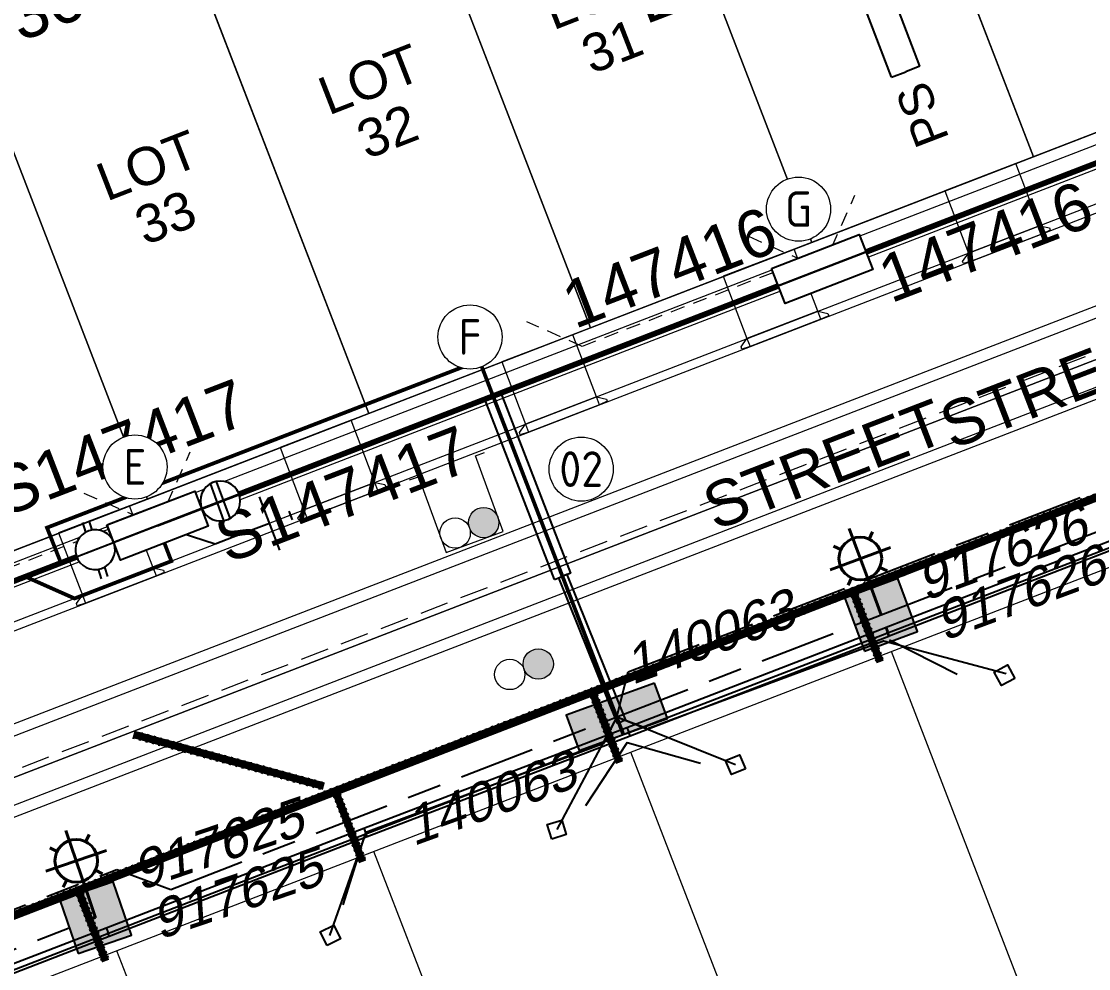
# Model space of a CAD drawing. Header units: metres. Extents: x 310412 to 311596, y 6269899 to 6270937.
# Drawn here: x 310861.9 to 310918.1, y 6270374.2 to 6270424.1 of the extents above; entities that cross this region are included whole.
import ezdxf
from ezdxf.enums import TextEntityAlignment as Align

# ---------------------------------------------------------------- set-up
doc = ezdxf.new("R2010")
doc.units = ezdxf.units.M
for name, pattern in [('A', [0]), ('Cable Exist UG', [8.2, 4, -1.2, 1.8, -1.2]), ('CENTERX2', [4, 2.5, -0.5, 0.5, -0.5]), ('Dash', [5, 3, -2]), ('DASHED', [0.75, 0.5, -0.25]), ('DOT', [0.25, 0, -0.25])]:
    doc.linetypes.add(name, pattern=pattern)
doc.layers.get('0').update_dxf_attribs({"color": 6})
for name, color, linetype, lineweight, true_color in [('_User D-FOOTPATH', 7, 'Continuous', 0, 0x969696), ('_User D-LIP', 7, 'Continuous', 0, 0x969696), ('_User D-NKL', 7, 'Continuous', 0, 0x969696), ('_User Driveway', 7, 'Dash', 0, 0x969696), ('_User E-KERB', 7, 'Continuous', 0, 0x969696), ('_User E-LIP', 7, 'Continuous', 0, 0x969696), ('_User E-LOT', 7, 'Continuous', 0, 0x969696), ('_User E-PIPE', 7, 'DOT', 0, 0x969696), ('_User E-PIPE-EDGE', 7, 'DOT', 0, 0x969696), ('_User Proposed Development Boundary', 7, 'DASHED', 0, 0x969696), ('_User Stormwater', 7, 'Continuous', 0, 0x969696)]:
    doc.layers.add(name, color=color, linetype=linetype, lineweight=lineweight, true_color=true_color)
for name, color, linetype in [('_User D-LOT-INT', 2, 'Continuous'), ('_User D-LOTNO', 2, 'Continuous'), ('_User Draft', 6, 'Continuous'), ('Duct_SP_EXT', 7, 'Continuous'), ('Duct_SP_NEW', 2, 'Continuous'), ('Equip_HV_NEW', 2, 'Continuous'), ('Equip_LV_NEW', 2, 'Continuous'), ('Equip_SP_SL_EXT', 7, 'Continuous'), ('Mains_LV_EXT', 7, 'Continuous'), ('Mains_LV_NEW_T84', 2, 'Continuous'), ('Notes', 7, 'Continuous'), ('Notes_LV_MISC', 7, 'Continuous'), ('Notes_SP_MISC', 7, 'Continuous'), ('Notes_SP_NEW', 2, 'Continuous'), ('Services_SP_EXT', 7, 'Continuous'), ('Services_SP_NEW_UG', 2, 'Continuous'), ('Span_SP_MISC', 7, 'Continuous'), ('SupportsUG_SP_LV_EXT', 7, 'Continuous'), ('SupportsUG_SP_LV_NEW', 2, 'Continuous'), ('SupportsUG_SP_LV_SL_EXT', 7, 'Continuous'), ('Trench_SP_EXT', 7, 'Continuous')]:
    doc.layers.add(name, color=color, linetype=linetype)
for name, color, linetype, plot in [('_User Measure 240 CL', 170, 'Continuous', False), ('_User Measure 240 RL', 174, 'Continuous', False), ('_User Measure LV VDs', 180, 'Continuous', False)]:
    doc.layers.add(name, color=color, linetype=linetype, plot=plot)
for name, color, linetype, lineweight in [('Cadastre Developer_SP_NEW', 2, 'Continuous', 5), ('Cadastre Land Parcels_SP_EXT', 9, 'Continuous', 5), ('Trench_SP_NEW', 7, 'Continuous', 70)]:
    doc.layers.add(name, color=color, linetype=linetype, lineweight=lineweight)
doc.styles.add('ARIAL', font='arial.ttf', dxfattribs={"height": 2})
doc.styles.add('COLUMN_LABEL', font='arial.ttf')
doc.styles.add('iecARIAL', font='arial.ttf', dxfattribs={"height": 2})
doc.styles.add('ieISOCP', font='isocp.shx')
doc.styles.add('POLE_LABEL', font='arial.ttf')
doc.styles.get("Standard").update_dxf_attribs({"font": 'arial.ttf'})
doc.styles.add('SWG_LABEL', font='arial.ttf')
doc.styles.add('SWITCH_LABEL', font='arial.ttf', dxfattribs={"height": 2.5})
doc.linetypes.add('Cable New UG', pattern='A,7,-0.25,["x",Standard,S=2,R=0,X=0.2,Y=-0.8],-2.1', length=9.35)
doc.linetypes.add('IE Trench HV', pattern='A,7,-0.2,["/",Standard,S=3,R=0,X=0,Y=-1.4],-2.5', length=9.7)

# ---------------------------------------------------------------- blocks, each defined once
blk = doc.blocks.new('COLUMN_EXT')
blk.add_hatch(color=256).paths.add_polyline_path([(-1.485, 1.485), (-1.485, -1.485), (1.485, -1.485), (1.485, 1.485)])
blk.add_lwpolyline([(-1.485, -1.485), (1.485, -1.485), (1.485, 1.485), (-1.485, 1.485)], close=True)
at = {"style": 'COLUMN_LABEL', "oblique": 15, "flags": 8}
blk.add_attdef('ASSET_NUM', text='', height=2, rotation=180, dxfattribs=at).set_placement((2, 2), align=Align.MIDDLE_LEFT)
at = {"flags": 9}
for tag, style, p in [('STRUCTURE_PLANT_NUMBER', 'POLE_LABEL', (1.813, 0.031)), ('STREET_CODE', 'COLUMN_LABEL', (1.813, -0.2))]:
    blk.add_attdef(tag, text='', height=0.2, dxfattribs=dict(at, style=style)).set_placement(p, align=Align.MIDDLE_LEFT)
for tag, p in [('OWNED_BY', (1.813, -0.6)), ('COLUMN_TYPE', (1.813, -0.4)), ('STATE', (1.813, -0.8)), ('USAGE', (1.813, -1)), ('LEGEND', (1.813, -1.2)), ('STREETNAME', (1.813, -1.6)), ('LOCATION', (1.813, -1.4)), ('SUBURB', (1.813, -1.8)), ('NOTES', (1.813, -2))]:
    blk.add_attdef(tag, text='', height=0.2, dxfattribs=at).set_placement(p, align=Align.MIDDLE_LEFT)
at = {"flags": 1}
blk.add_attdef('Z', (1.813, -2.351), '', height=0.2, dxfattribs=at)
blk = doc.blocks.new('PILLAR_EXT')
blk.add_hatch(color=256).paths.add_polyline_path([(-2.475, 0.99), (-2.475, -0.99), (2.475, -0.99), (2.475, 0.99)])
blk.add_lwpolyline([(-2.475, -0.99), (2.475, -0.99), (2.475, 0.99), (-2.475, 0.99)], close=True)
at = {"style": 'ARIAL', "oblique": 15, "flags": 8}
blk.add_attdef('ASSET_NUM', (1.5, 3.5), '', height=2, dxfattribs=at)
for tag, p, flags in [('OWNED_BY', (0, -0.2), 9), ('STATE', (0, -0.4), 9), ('SUPPORT_TYPE', (0, -0.6), 9), ('USAGE', (0, -0.8), 9), ('LEGEND', (0, -1), 9), ('LOCATION', (0, -1.2), 9), ('STREETNAME', (0, -1.8), 9), ('NOTES', (0, -1.4), 9), ('PARENT', (0, -1.6), 9), ('SUBURB', (0, -2), 1)]:
    blk.add_attdef(tag, p, '', height=0.2, dxfattribs=dict(flags=flags))
blk = doc.blocks.new('SL_LANTERN_EXT')
at = {"lineweight": 40}
for p, q in [((0, 1.968), (0, 6.468)), ((-1.459, 5.676), (-1.061, 5.278)), ((1.458, 5.676), (1.06, 5.278)), ((-2.25, 4.218), (2.25, 4.218)), ((-1.459, 2.759), (-1.061, 3.157)), ((1.458, 2.759), (1.06, 3.157)), ((0, 0), (0, 2.721))]:
    blk.add_line(p, q, dxfattribs=at)
blk.add_circle((0, 4.218), 1.5, dxfattribs=at)
at = {"style": 'iecARIAL', "flags": 9}
blk.add_attdef('ASSET_NUM', (1.5, 1.5), '', height=2.5, dxfattribs=at)
for tag, p, height, flags in [('CONSTRUCTED_VOLTAGE', (0.981, -0.653), 0.2, 9), ('CONTROL_TYPE', (0.981, -0.853), 0.2, 9), ('OPERATING_VOLTAGE', (0.981, -1.653), 0.2, 9), ('LANTERN_PURPOSE', (0.981, -1.053), 0.2, 9), ('LANTERN_TYPE', (0.981, -1.253), 0.2, 9), ('NO_PHASES', (0.981, -1.453), 0.2, 9), ('LNUMBER', (2.181, -3.253), 2.5, 8), ('ORIENTATION', (0.981, -1.853), 0.2, 9), ('OWNED_BY', (0.981, -2.053), 0.2, 9), ('STATE', (0.981, -2.253), 0.2, 9), ('CEXIST', (0.981, -2.653), 0.2, 9), ('CNEW', (0.981, -2.853), 0.2, 9), ('CNUMBER', (0.981, -3.053), 0.2, 9), ('USAGE', (0.981, -2.453), 0.2, 9), ('CREMOVE', (0.981, -3.253), 0.2, 9), ('CREPLACE', (0.981, -3.453), 0.2, 9), ('LKINGHEIGHT', (0.981, -3.653), 0.2, 9), ('LBRACKET', (0.981, -3.853), 0.2, 9), ('LBRACKETVOCAB', (0.981, -4.053), 0.2, 9), ('LCATEGORY', (0.981, -4.253), 0.2, 9), ('LCHARGE1', (0.981, -4.453), 0.2, 9), ('LCHARGE1PERCENT', (0.981, -4.653), 0.2, 9), ('LCHARGE2', (0.981, -4.853), 0.2, 9), ('LCHARGE2PERCENT', (0.981, -5.053), 0.2, 9), ('LCHARGE3', (0.981, -5.253), 0.2, 9), ('LCHARGE3PERCENT', (0.981, -5.453), 0.2, 9), ('LEXIST', (0.981, -5.653), 0.2, 9), ('LLAMP', (0.981, -5.853), 0.2, 9), ('LLAMPVOCAB', (0.981, -6.053), 0.2, 9), ('LMAST', (0.981, -6.253), 0.2, 9), ('LMASTVOCAB', (0.981, -6.453), 0.2, 9), ('LNEW', (0.981, -6.653), 0.2, 9), ('LANTNUMBER', (0.981, -6.853), 0.2, 9), ('LOUTREACH', (0.981, -7.253), 0.2, 9), ('LOUTREACHVOCAB', (0.981, -7.453), 0.2, 9), ('LRATECODE', (0.981, -7.653), 0.2, 9), ('LREMOVE', (0.981, -7.853), 0.2, 9), ('LREPLACE', (0.981, -8.053), 0.2, 9), ('LTYPE', (0.981, -8.253), 0.2, 9), ('LTYPEVOCAB', (0.981, -8.453), 0.2, 9), ('LEGEND', (0.981, -8.653), 0.2, 9), ('LOCATION', (0.981, -8.853), 0.2, 9), ('NOTES', (0.981, -9.053), 0.2, 9), ('STREETNAME', (0.981, -9.253), 0.2, 9), ('SUBURB', (0.981, -9.453), 0.2, 1)]:
    blk.add_attdef(tag, p, '', height=height, dxfattribs=dict(flags=flags))
blk = doc.blocks.new('CCP_EXT')
at = {"flags": 9}
for tag, p in [('OWNED_BY', (0, -1)), ('USAGE', (0, -1.2)), ('LEGEND', (0, -1.4)), ('LIFE_SUPPORT', (0, -1.6)), ('STATE', (0, -1.8)), ('NOTES', (0, -2))]:
    blk.add_attdef(tag, text='', height=0.2, dxfattribs=at).set_placement(p, align=Align.MIDDLE_LEFT)
blk.add_wipeout([(0, 0.566), (0.566, 0), (0, -0.566), (-0.566, 0)])
blk.add_lwpolyline([(-0.566, 0), (0, 0.566), (0.566, 0), (0, -0.566), (-0.566, 0)])
at = {"flags": 1}
blk.add_attdef('Z', (0, 0), '', height=0.2, dxfattribs=at)
at = {"flags": 9}
for tag, p in [('CCP_TYPE', (0, 0)), ('OPERATING_VOLTAGE', (0, -0.6)), ('CONSTRUCTED_VOLTAGE', (0, -0.2)), ('NO_PHASES', (0, -0.4)), ('ORIENTATION', (0, -0.8))]:
    blk.add_attdef(tag, text='', height=0.2, dxfattribs=at).set_placement(p, align=Align.MIDDLE_LEFT)
blk = doc.blocks.new('A$C7FC2678C')
at = {"layer": '_User Driveway', "linetype": 'Continuous'}
for p, q in [((310914.215, 6270416.578), (310910.479, 6270415.148)), ((310915.462, 6270413.306), (310914.215, 6270416.578)), ((310910.479, 6270415.148), (310911.729, 6270411.87)), ((310915.462, 6270413.306), (310911.729, 6270411.87)), ((310911.729, 6270411.87), (310915.462, 6270413.306)), ((310902.554, 6270412.074), (310898.818, 6270410.644)), ((310903.802, 6270408.802), (310902.554, 6270412.074)), ((310898.818, 6270410.644), (310900.068, 6270407.366)), ((310903.802, 6270408.802), (310900.068, 6270407.366)), ((310900.068, 6270407.366), (310903.802, 6270408.802)), ((310890.894, 6270407.57), (310887.158, 6270406.141)), ((310892.141, 6270404.298), (310890.894, 6270407.57)), ((310887.158, 6270406.141), (310888.408, 6270402.862)), ((310892.141, 6270404.298), (310888.408, 6270402.862)), ((310888.408, 6270402.862), (310892.141, 6270404.298)), ((310879.233, 6270403.066), (310875.498, 6270401.637)), ((310880.481, 6270399.794), (310879.233, 6270403.066)), ((310875.498, 6270401.637), (310876.748, 6270398.358)), ((310880.481, 6270399.794), (310876.747, 6270398.358)), ((310876.748, 6270398.358), (310880.481, 6270399.794)), ((310867.573, 6270398.562), (310863.837, 6270397.133)), ((310868.821, 6270395.29), (310867.573, 6270398.562)), ((310863.837, 6270397.133), (310865.087, 6270393.854)), ((310868.82, 6270395.29), (310865.087, 6270393.854)), ((310865.087, 6270393.854), (310868.821, 6270395.29))]:
    blk.add_line(p, q, dxfattribs=at)
for points in [[(310915.624, 6270412.886), (310915.462, 6270413.306), (310915.99, 6270413.188), (310916.033, 6270413.076), (310915.624, 6270412.886), (310911.89, 6270411.45), (310911.46, 6270411.316), (310911.416, 6270411.428), (310911.729, 6270411.87), (310911.89, 6270411.45)], [(310903.963, 6270408.382), (310903.802, 6270408.802), (310904.329, 6270408.684), (310904.372, 6270408.572), (310903.963, 6270408.382), (310900.23, 6270406.946), (310899.799, 6270406.812), (310899.756, 6270406.924), (310900.068, 6270407.366), (310900.23, 6270406.946)], [(310892.303, 6270403.878), (310892.141, 6270404.298), (310892.669, 6270404.18), (310892.712, 6270404.068), (310892.303, 6270403.878), (310888.57, 6270402.442), (310888.139, 6270402.308), (310888.096, 6270402.42), (310888.408, 6270402.862), (310888.57, 6270402.442)], [(310880.642, 6270399.374), (310880.481, 6270399.794), (310881.008, 6270399.676), (310881.052, 6270399.564), (310880.642, 6270399.374), (310876.909, 6270397.938), (310876.478, 6270397.804), (310876.435, 6270397.916), (310876.747, 6270398.358), (310876.909, 6270397.938)], [(310868.982, 6270394.87), (310868.82, 6270395.29), (310869.348, 6270395.172), (310869.391, 6270395.06), (310868.982, 6270394.87), (310865.249, 6270393.434), (310864.818, 6270393.3), (310864.775, 6270393.412), (310865.087, 6270393.854), (310865.249, 6270393.434)]]:
    blk.add_lwpolyline(points, dxfattribs=at)
blk = doc.blocks.new('A$C64462609')
at = {"layer": '_User D-FOOTPATH'}
blk.add_lwpolyline([(310935.708, 6270424.234), (310790.227, 6270368.04), (310784.6, 6270370.532), (310765.793, 6270419.222), (310768.286, 6270424.844), (310913.841, 6270480.847), (310919.47, 6270478.351), (310938.2, 6270429.861)], close=True, dxfattribs=at)
blk.add_lwpolyline([(310938.039, 6270425.792), (310937, 6270423.446), (310790.195, 6270366.742), (310783.659, 6270369.636), (310764.494, 6270419.253), (310766.362, 6270423.465)], dxfattribs=at)
at = {"layer": '_User D-LIP'}
blk.add_lwpolyline([(310791.666, 6270365.005), (310936.738, 6270421.04, 0.414214), (310941.289, 6270431.321), (310921.91, 6270481.498, 0.413842), (310911.639, 6270486.054), (310908.419, 6270484.815), (310909.245, 6270482.668), (310770.538, 6270429.3), (310769.712, 6270431.446), (310766.492, 6270430.207, 0.414597), (310761.931, 6270419.923), (310781.385, 6270369.556, 0.414213)], format="xyb", close=True, dxfattribs=at)
blk.add_lwpolyline([(310794.134, 6270358.615, -0.414214), (310795.451, 6270361.589), (310936.791, 6270416.183, -0.414214), (310939.766, 6270414.866, -0.414214)], format="xyb", dxfattribs=at)
at = {"layer": '_User D-LOT-INT', "color": 6, "lineweight": 0}
blk.add_lwpolyline([(310935.26, 6270424.704), (310790.242, 6270368.69), (310785.07, 6270370.98), (310766.442, 6270419.206), (310768.734, 6270424.373), (310913.825, 6270480.198), (310919, 6270477.903), (310937.55, 6270429.876)], close=True, dxfattribs=at)
at = {"layer": '_User D-LOT-INT', "color": 6, "lineweight": 0, "flags": 128}
for points in [[(310893.703, 6270472.456), (310915.148, 6270416.936)], [(310882.037, 6270467.967), (310903.488, 6270412.432)], [(310870.371, 6270463.479), (310891.828, 6270407.928)], [(310858.704, 6270458.99), (310880.167, 6270403.424)], [(310847.038, 6270454.501), (310868.507, 6270398.92)]]:
    blk.add_lwpolyline(points, dxfattribs=at)
at = {"layer": '_User D-NKL'}
blk.add_lwpolyline([(310791.503, 6270365.425), (310936.576, 6270421.46, 0.414214), (310940.869, 6270431.158), (310921.49, 6270481.336, 0.413842), (310911.801, 6270485.634), (310909.001, 6270484.556), (310909.827, 6270482.41), (310770.279, 6270428.718), (310769.453, 6270430.865), (310766.653, 6270429.787, 0.414597), (310762.35, 6270420.085), (310781.805, 6270369.718, 0.414213)], format="xyb", close=True, dxfattribs=at)
blk.add_lwpolyline([(310794.693, 6270358.831, -0.414214), (310795.667, 6270361.029), (310937.007, 6270415.623, -0.414214), (310939.206, 6270414.65, -0.414214)], format="xyb", dxfattribs=at)
at = {"layer": '_User E-KERB'}
for points in [[(310794.693, 6270358.831, 0.414214), (310796.892, 6270357.858), (310938.233, 6270412.452, 0.414214), (310939.206, 6270414.65)], [(310805.479, 6270308.427), (310792.47, 6270342.107, -0.414213), (310796.764, 6270351.805), (310941.836, 6270407.841, -0.414214), (310951.535, 6270403.547)]]:
    blk.add_lwpolyline(points, format="xyb", dxfattribs=at)
at = {"layer": '_User E-LIP'}
blk.add_lwpolyline([(310794.134, 6270358.615, 0.414214), (310797.108, 6270357.298), (310938.449, 6270411.892, 0.414214), (310939.766, 6270414.866)], format="xyb", dxfattribs=at)
at = {"layer": '_User E-LOT', "lineweight": 0}
for p, q in [((310943.043, 6270404.555), (310798.025, 6270348.54)), ((310922.125, 6270353.482), (310907.675, 6270390.893)), ((310908.403, 6270348.182), (310893.953, 6270385.593)), ((310894.877, 6270342.957), (310880.427, 6270380.369)), ((310881.351, 6270337.733), (310866.901, 6270375.144))]:
    blk.add_line(p, q, dxfattribs=at)
at = {"layer": '_User Proposed Development Boundary', "color": 11, "linetype": 'DASHED', "lineweight": 15, "ltscale": 3, "true_color": 0xf27172, "flags": 128}
blk.add_lwpolyline([(310671.883, 6270406.182), (310911.145, 6270498.239), (310942.883, 6270416.071), (310703.742, 6270323.701), (310671.883, 6270406.182)], dxfattribs=at)
at = {"layer": 'Cadastre Developer_SP_NEW', "color": 2, "flags": 128}
for points in [[(310903.488, 6270412.432), (310915.148, 6270416.935), (310904.455, 6270444.62), (310892.789, 6270440.132)], [(310935.26, 6270424.704), (310937.55, 6270429.876), (310933.369, 6270440.702), (310909.528, 6270431.488), (310915.148, 6270416.935)], [(310892.789, 6270440.132), (310881.122, 6270435.643), (310891.828, 6270407.928), (310903.488, 6270412.432)], [(310881.122, 6270435.643), (310869.456, 6270431.154), (310880.167, 6270403.424), (310891.828, 6270407.928)], [(310869.456, 6270431.154), (310857.79, 6270426.666), (310868.507, 6270398.92), (310880.167, 6270403.424)], [(310857.79, 6270426.666), (310846.124, 6270422.177), (310856.847, 6270394.416), (310868.507, 6270398.92)]]:
    blk.add_lwpolyline(points, close=True, dxfattribs=at)
at = {"color": 152, "true_color": 0x2776bb}
blk.add_blockref('A$C7FC2678C', (0, 0), dxfattribs=at)
at = {"layer": '_User D-LOTNO', "color": 0, "style": 'ARIAL'}
for s, p in [('LOT', (310889.864, 6270423.579)), ('31', (310891.879, 6270421.272)), ('LOT', (310878.038, 6270419.098)), ('32', (310880.053, 6270416.791)), ('LOT', (310866.357, 6270414.568)), ('33', (310868.372, 6270412.261))]:
    blk.add_text(s, height=2, rotation=21.2409, dxfattribs=at).set_placement(p)
blk = doc.blocks.new('PILLAR_NEW')
for tag, height, flags, p in [('ASSET_NUM', 2.5, 8, (2, 4)), ('STREET_CODE', 0.2, 9, (1.5, 2)), ('OWNED_BY', 0.2, 9, (1.5, 1.8)), ('OPERATED_BY', 0.2, 9, (1.5, 1.6))]:
    blk.add_attdef(tag, text='', height=height, dxfattribs=dict(flags=flags)).set_placement(p, align=Align.MIDDLE_LEFT)
blk.add_wipeout([(-2.475, 0.99), (2.475, 0.99), (2.475, -0.99), (-2.475, -0.99)])
at = {"lineweight": -3}
blk.add_lwpolyline([(-2.475, 0.99), (2.475, 0.99), (2.475, -0.99), (-2.475, -0.99)], close=True, dxfattribs=at)
for tag, flags, p in [('STATE', 9, (1.5, 1.2)), ('MAINTAINED_BY', 9, (1.5, 1.4)), ('SUPPORT_TYPE', 9, (1.5, 1)), ('USAGE', 9, (1.5, 0.8)), ('LEGEND', 9, (1.5, 0.6)), ('SUBURB', 9, (1.5, 0.2)), ('STREETNAME', 9, (1.5, 0)), ('PARENT', 9, (1.5, 0.4)), ('Z', 1, (1.5, -0.6)), ('LOCATION', 9, (1.5, -0.2)), ('NOTES', 9, (1.5, -0.4))]:
    blk.add_attdef(tag, text='', height=0.2, dxfattribs=dict(flags=flags)).set_placement(p, align=Align.MIDDLE_LEFT)
blk = doc.blocks.new('A$C76594AEE')
at = {"layer": '_User E-PIPE', "const_width": 0.4, "flags": 128}
for points in [[(310818.765, 6270360.53), (310939.035, 6270406.963)], [(310867.776, 6270386.531), (310877.799, 6270383.802)]]:
    blk.add_lwpolyline(points, dxfattribs=at)
at = {"layer": '_User E-PIPE', "ltscale": 0.7, "const_width": 0.4, "flags": 128}
for points in [[(310905.721, 6270393.885), (310907.083, 6270390.343)], [(310891.999, 6270388.585), (310893.361, 6270385.043)], [(310878.473, 6270383.361), (310879.835, 6270379.819)], [(310864.947, 6270378.136), (310866.309, 6270374.594)]]:
    blk.add_lwpolyline(points, dxfattribs=at)
at = {"layer": '_User E-PIPE-EDGE', "flags": 128}
for points in [[(310818.693, 6270360.717), (310938.963, 6270407.149)], [(310818.837, 6270360.344), (310939.107, 6270406.776)], [(310867.828, 6270386.724), (310877.852, 6270383.995)], [(310867.723, 6270386.338), (310877.747, 6270383.609)]]:
    blk.add_lwpolyline(points, dxfattribs=at)
at = {"layer": '_User E-PIPE-EDGE', "ltscale": 0.7, "flags": 128}
for points in [[(310905.534, 6270393.814), (310906.896, 6270390.271)], [(310905.908, 6270393.957), (310907.27, 6270390.415)], [(310891.812, 6270388.513), (310893.174, 6270384.971)], [(310892.186, 6270388.657), (310893.548, 6270385.115)], [(310878.286, 6270383.289), (310879.648, 6270379.747)], [(310878.66, 6270383.432), (310880.022, 6270379.89)], [(310864.76, 6270378.064), (310866.122, 6270374.522)], [(310865.134, 6270378.208), (310866.496, 6270374.666)]]:
    blk.add_lwpolyline(points, dxfattribs=at)
blk = doc.blocks.new('Earth')
for p, q in [((0, -1.022), (0, 0)), ((0, -3.066), (0, -1.022)), ((-1.5, -3.066), (1.5, -3.066)), ((-1, -3.666), (1, -3.666)), ((-0.25, -4.266), (0.25, -4.266))]:
    blk.add_line(p, q)
blk = doc.blocks.new('*U47')
for tag, flags, p in [('OPERATED_BY', 9, (1.5, -2)), ('MAINTAINED_BY', 9, (1.5, -2.2)), ('NUMBER_OF_PHASES', 9, (1.5, -2.4)), ('TYPE', 9, (1.5, -2.6)), ('Z', 1, (1.5, -2.8))]:
    blk.add_attdef(tag, text='', height=0.2, dxfattribs=dict(flags=flags)).set_placement(p, align=Align.MIDDLE_LEFT)
blk.add_wipeout([(-1.063, 1.05), (-1.186, 0.908), (-1.291, 0.752), (-1.375, 0.585), (-1.437, 0.408), (-1.477, 0.224), (-1.494, 0.037), (-1.486, -0.15), (-1.456, -0.335), (-1.402, -0.515), (-1.327, -0.687), (-1.23, -0.848), (-1.114, -0.995), (-0.981, -1.127), (-0.832, -1.241), (-0.67, -1.335), (-0.497, -1.409), (-0.317, -1.46), (-0.131, -1.488), (0.057, -1.493), (0.243, -1.474), (0.426, -1.432), (0.602, -1.367), (0.769, -1.281), (0.923, -1.175), (1.063, -1.05), (1.186, -0.908), (1.291, -0.752), (1.375, -0.585), (1.437, -0.408), (1.477, -0.224), (1.494, -0.037), (1.486, 0.15), (1.456, 0.335), (1.402, 0.515), (1.327, 0.687), (1.23, 0.848), (1.114, 0.995), (0.981, 1.127), (0.832, 1.241), (0.67, 1.335), (0.497, 1.409), (0.317, 1.46), (0.131, 1.488), (-0.057, 1.493), (-0.243, 1.474), (-0.426, 1.432), (-0.602, 1.367), (-0.769, 1.281), (-0.923, 1.175)])
for p, q in [((-0.24, -1.481), (-0.26, 1.477)), ((0.26, -1.477), (0.24, 1.481))]:
    blk.add_line(p, q)
blk.add_circle((0, 0), 1.5)
at = {"flags": 9}
for tag, p in [('ACTUAL_STATUS', (1.5, 0)), ('OPERATING_VOLTAGE', (1.5, -0.6)), ('ORIENTATION', (1.5, -0.8)), ('CONSTRUCTED_VOLTAGE', (1.5, -0.2)), ('NO_PHASES', (1.5, -0.4)), ('STATE', (1.5, -1)), ('SWITCH_TYPE', (1.5, -1.2)), ('USAGE', (1.5, -1.4)), ('NOTES', (1.5, -1.6)), ('OWNED_BY', (1.5, -1.8))]:
    blk.add_attdef(tag, text='', height=0.2, dxfattribs=at).set_placement(p, align=Align.MIDDLE_LEFT)
blk = doc.blocks.new('SWG_SIE_SU_NEW')
blk.add_line((5.808, 0.79), (1.594, 1.938))
at = {"linetype": 'A', "lineweight": 0}
for p, q in [((8.18, -0.584), (8.181, 0.562)), ((8.381, 0.659), (8.379, -0.682)), ((8.579, -0.712), (8.581, 0.688)), ((8.781, 0.659), (8.779, -0.683)), ((8.98, -0.588), (8.981, 0.564)), ((7.981, 0.347), (7.98, -0.368)), ((9.181, 0.351), (9.18, -0.376))]:
    blk.add_line(p, q, dxfattribs=at)
at = {"linetype": 'DASHED'}
blk.add_lwpolyline([(3.701, 1.364), (3.701, 4.733), (7.222, 4.733)], dxfattribs=at)
for points in [[(1.798, -0.802, 1), (1.802, 0.798, 1)], [(5.798, -0.81, 1), (5.802, 0.79, 1)]]:
    blk.add_lwpolyline(points, format="xyb", close=True)
for points in [[(1, 0), (0, 0)], [(6.6, -0.012), (10.1, -0.012)]]:
    blk.add_lwpolyline(points)
at = {"linetype": 'A', "lineweight": 0}
blk.add_circle((8.582, -0.012), 0.7, dxfattribs=at)
at = {"style": 'SWG_LABEL', "flags": 8}
blk.add_attdef('ASSET_NUM', text='', height=2.5, rotation=179.9544, dxfattribs=at).set_placement((-2.4, 0.012), align=Align.MIDDLE_LEFT)
at = {"flags": 1}
blk.add_attdef('Z', (0, 0), '', height=0.2, dxfattribs=at)
at = {"style": 'SWITCH_LABEL', "flags": 9}
blk.add_attdef('STREET_CODE', text='', height=0.2, dxfattribs=at).set_placement((0, 0), align=Align.MIDDLE_LEFT)
at = {"flags": 9}
for tag, p in [('ORIENTATION', (0, -0.2)), ('USAGE', (0, -0.6)), ('PARENT', (0, -0.4)), ('SUBURB', (0, -0.8)), ('STREETNAME', (0, -1)), ('LOCATION', (0, -1.2)), ('NOTES', (0, -1.4))]:
    blk.add_attdef(tag, text='', height=0.2, dxfattribs=at).set_placement(p, align=Align.MIDDLE_LEFT)
blk = doc.blocks.new('*U34')
for p, q in [((-1.6, 0), (-1.6, 54.053)), ((-1.6, 54.053), (-0.8, 54.053)), ((0, 54.053), (-0.8, 54.053)), ((0, 0), (0, 54.053)), ((-1.6, 0), (-0.8, 0)), ((0, 0), (-0.8, 0))]:
    blk.add_line(p, q)
at = {"style": 'ARIAL'}
blk.add_attdef('SWG_TYPE', text='', height=1.8, rotation=90, dxfattribs=at).set_placement((-0.8, 54.798), align=Align.MIDDLE_LEFT)
blk.add_attdef('SUB_TYPE', text='', height=1.8, rotation=90, dxfattribs=at).set_placement((-0.8, -0.757), align=Align.MIDDLE_RIGHT)
blk = doc.blocks.new('A$C3078687B')
at = {"layer": 'Equip_HV_NEW', "linetype": 'CENTERX2', "rotation": 201.119498645565}
blk.add_blockref('*U34', (-7.698, 26.572), dxfattribs=at).add_auto_attribs({'SUB_TYPE': 'PS', 'SWG_TYPE': '8DJH'})
at = {"layer": 'Equip_HV_NEW', "linetype": 'CENTERX2'}
ref = blk.add_blockref('SWG_SIE_SU_NEW', (-4.56, 18.449), dxfattribs=dict(at, rotation=201.119498645565))
ref.add_attrib('ASSET_NUM', 'E5471', dxfattribs={"layer": '0', "height": 2.5, "rotation": 201.1195, "style": 'SWG_LABEL'}).set_placement((7.202, 23.256), align=Align.MIDDLE_LEFT)
blk = doc.blocks.new('DUCT_INDICATOR')
at = {"color": 7, "lineweight": 9, "flags": 1}
blk.add_attdef('Z', (0, 0), '', height=0.2, dxfattribs=at)
at = {"color": 8, "linetype": 'Continuous', "lineweight": 15, "ltscale": 0.1}
blk.add_wipeout([(2.25, 0), (2.249, 0.05), (2.232, 0.285), (2.217, 0.386), (2.184, 0.54), (2.139, 0.698), (2.097, 0.815), (2.039, 0.952), (1.942, 1.137), (1.859, 1.268), (1.755, 1.408), (1.605, 1.577), (1.561, 1.62), (1.501, 1.676), (1.425, 1.742), (1.336, 1.81), (1.264, 1.862), (1.173, 1.92), (1.096, 1.965), (1.032, 2), (1, 2.015), (0.975, 2.028), (0.946, 2.041), (0.91, 2.058), (0.883, 2.07), (0.857, 2.08), (0.833, 2.09), (0.787, 2.108), (0.756, 2.119), (0.719, 2.132), (0.671, 2.148), (0.618, 2.163), (0.606, 2.167), (0.554, 2.181), (0.524, 2.188), (0.502, 2.193), (0.477, 2.199), (0.425, 2.209), (0.381, 2.218), (0.331, 2.225), (0.273, 2.233), (0.227, 2.239), (0.18, 2.243), (0.084, 2.248), (0.048, 2.249), (0, 2.25), (-0.048, 2.249), (-0.084, 2.248), (-0.18, 2.243), (-0.227, 2.239), (-0.273, 2.233), (-0.331, 2.225), (-0.381, 2.218), (-0.425, 2.209), (-0.477, 2.199), (-0.502, 2.193), (-0.524, 2.188), (-0.554, 2.181), (-0.606, 2.167), (-0.618, 2.163), (-0.671, 2.148), (-0.719, 2.132), (-0.756, 2.119), (-0.787, 2.108), (-0.833, 2.09), (-0.857, 2.08), (-0.883, 2.07), (-0.91, 2.058), (-0.946, 2.041), (-0.975, 2.028), (-1, 2.015), (-1.032, 2), (-1.096, 1.965), (-1.173, 1.92), (-1.264, 1.862), (-1.336, 1.81), (-1.425, 1.742), (-1.501, 1.676), (-1.561, 1.62), (-1.605, 1.577), (-1.755, 1.408), (-1.859, 1.268), (-1.942, 1.137), (-2.039, 0.952), (-2.097, 0.815), (-2.139, 0.698), (-2.184, 0.54), (-2.217, 0.386), (-2.232, 0.285), (-2.249, 0.05), (-2.25, 0), (-2.249, -0.05), (-2.232, -0.285), (-2.217, -0.386), (-2.184, -0.54), (-2.139, -0.698), (-2.097, -0.815), (-2.039, -0.952), (-1.942, -1.137), (-1.859, -1.268), (-1.755, -1.408), (-1.605, -1.577), (-1.561, -1.62), (-1.501, -1.676), (-1.425, -1.742), (-1.336, -1.81), (-1.264, -1.862), (-1.173, -1.92), (-1.096, -1.965), (-1.032, -2), (-1, -2.015), (-0.975, -2.028), (-0.946, -2.041), (-0.91, -2.058), (-0.883, -2.07), (-0.857, -2.08), (-0.833, -2.09), (-0.787, -2.108), (-0.756, -2.119), (-0.719, -2.132), (-0.671, -2.148), (-0.618, -2.163), (-0.606, -2.167), (-0.554, -2.181), (-0.524, -2.188), (-0.502, -2.193), (-0.477, -2.199), (-0.425, -2.209), (-0.381, -2.218), (-0.331, -2.225), (-0.273, -2.233), (-0.227, -2.239), (-0.18, -2.243), (-0.084, -2.248), (-0.048, -2.249), (0, -2.25), (0.048, -2.249), (0.084, -2.248), (0.18, -2.243), (0.227, -2.239), (0.273, -2.233), (0.331, -2.225), (0.381, -2.218), (0.425, -2.209), (0.477, -2.199), (0.502, -2.193), (0.524, -2.188), (0.554, -2.181), (0.606, -2.167), (0.618, -2.163), (0.671, -2.148), (0.719, -2.132), (0.756, -2.119), (0.787, -2.108), (0.833, -2.09), (0.857, -2.08), (0.883, -2.07), (0.91, -2.058), (0.946, -2.041), (0.975, -2.028), (1, -2.015), (1.032, -2), (1.096, -1.965), (1.173, -1.92), (1.264, -1.862), (1.336, -1.81), (1.425, -1.742), (1.501, -1.676), (1.561, -1.62), (1.605, -1.577), (1.755, -1.408), (1.859, -1.268), (1.942, -1.137), (2.039, -0.952), (2.097, -0.815), (2.139, -0.698), (2.184, -0.54), (2.217, -0.386), (2.232, -0.285), (2.249, -0.05)], dxfattribs=at)
at = {"color": 7, "lineweight": 9}
blk.add_circle((0, 0), 2.25, dxfattribs=at)
blk.add_attdef('CODE', text='', height=1.8, dxfattribs=at).set_placement((0, 0), align=Align.MIDDLE_CENTER)
blk = doc.blocks.new('*U46')
for tag, p, flags in [('Z', (0, 0), 1), ('ORIENTATION', (0, 0), 9), ('USAGE', (0, -0.2), 9), ('NOTES', (0, -0.4), 9)]:
    blk.add_attdef(tag, p, '', height=0.2, dxfattribs=dict(flags=flags))
blk.add_wipeout([(-0.61, 2.171), (-0.501, 2.323), (-0.411, 2.488), (-0.342, 2.662), (-0.296, 2.844), (-0.273, 3.03), (-0.273, 3.218), (-0.297, 3.404), (-0.344, 3.585), (-0.414, 3.76), (-0.505, 3.924), (-0.615, 4.075), (-0.744, 4.212), (-0.889, 4.331), (-1.048, 4.431), (-1.217, 4.511), (-1.396, 4.568), (-1.58, 4.603), (-1.768, 4.614), (-1.955, 4.602), (-2.139, 4.566), (-2.317, 4.508), (-2.487, 4.428), (-2.645, 4.327), (-2.789, 4.207), (-2.917, 4.07), (-3.027, 3.918), (-3.117, 3.753), (-3.186, 3.578), (-3.232, 3.396), (-3.255, 3.21), (-3.255, 3.023), (-3.231, 2.837), (-3.184, 2.655), (-3.114, 2.481), (-3.023, 2.317), (-2.913, 2.165), (-2.784, 2.029), (-2.639, 1.909), (-2.48, 1.809), (-2.31, 1.73), (-2.132, 1.672), (-1.947, 1.638), (-1.76, 1.626), (-1.573, 1.638), (-1.389, 1.674), (-1.21, 1.733), (-1.041, 1.813), (-0.883, 1.914), (-0.738, 2.034)])
for p, q in [((-1.991, 4.597), (-1.979, 5.344)), ((-1.493, 4.589), (-1.481, 5.336)), ((-2.035, 1.651), (-2.047, 0.904)), ((-1.537, 1.644), (-1.549, 0.897))]:
    blk.add_line(p, q)
blk.add_lwpolyline([(-3.258, 3.143, 1), (-0.27, 3.098, 1)], format="xyb", close=True)

msp = doc.modelspace()

# ---------------------------------------------------------------- block references
at = {"layer": 'Notes'}
msp.add_blockref('A$C64462609', (0, 0), dxfattribs=at)

# ---------------------------------------------------------------- next in the draw order: hatches: boundary and pattern name
at = {"layer": 'Notes_SP_MISC', "lineweight": 9}
h = msp.add_hatch(color=3, dxfattribs=at)
h.dxf.hatch_style = 1
h.paths.add_polyline_path([(310885.458, 6270397.404, 1), (310886.961, 6270397.953, 1)])
h = msp.add_hatch(color=3, dxfattribs=at)
h.dxf.hatch_style = 1
h.paths.add_polyline_path([(310888.334, 6270389.959, 1), (310889.837, 6270390.509, 1)])

# ---------------------------------------------------------------- next in the draw order: linework, layer by layer
at = {"layer": 'Duct_SP_EXT'}
for p, q in [((310907.389, 6270392.169), (310942.216, 6270405.622)), ((310907.562, 6270391.721), (310942.389, 6270405.175)), ((310890.591, 6270394.944), (310890.368, 6270394.854)), ((310890.591, 6270394.944), (310893.674, 6270387.279)), ((310890.145, 6270394.764), (310890.368, 6270394.854)), ((310890.145, 6270394.764), (310893.228, 6270387.099)), ((310893.743, 6270386.898), (310907.355, 6270392.156)), ((310907.355, 6270392.156), (310907.442, 6270391.932)), ((310907.356, 6270392.156), (310907.389, 6270392.169)), ((310907.356, 6270392.156), (310907.442, 6270391.932)), ((310907.389, 6270392.169), (310907.476, 6270391.945)), ((310893.916, 6270386.45), (310907.528, 6270391.708)), ((310907.528, 6270391.708), (310907.442, 6270391.932)), ((310907.528, 6270391.708), (310907.442, 6270391.932)), ((310907.562, 6270391.721), (310907.476, 6270391.945)), ((310907.528, 6270391.708), (310907.562, 6270391.721)), ((310893.228, 6270387.099), (310893.451, 6270387.189)), ((310893.674, 6270387.279), (310893.451, 6270387.189)), ((310893.743, 6270386.898), (310893.83, 6270386.674)), ((310893.744, 6270386.898), (310893.83, 6270386.674)), ((310893.916, 6270386.45), (310893.83, 6270386.674)), ((310893.916, 6270386.45), (310893.83, 6270386.674)), ((310879.898, 6270381.594), (310879.984, 6270381.37)), ((310879.899, 6270381.594), (310879.984, 6270381.37)), ((310880.071, 6270381.146), (310879.984, 6270381.37)), ((310880.07, 6270381.146), (310879.984, 6270381.37)), ((310854.253, 6270371.688), (310866.332, 6270376.354)), ((310866.332, 6270376.354), (310866.419, 6270376.13)), ((310866.332, 6270376.354), (310866.419, 6270376.13)), ((310854.426, 6270371.24), (310866.505, 6270375.906)), ((310866.505, 6270375.906), (310866.419, 6270376.13)), ((310866.505, 6270375.906), (310866.419, 6270376.13))]:
    msp.add_line(p, q, dxfattribs=at)
at = {"layer": 'Duct_SP_NEW'}
for p, q in [((310887.128, 6270404.506), (310886.703, 6270404.342)), ((310890.794, 6270395.021), (310887.128, 6270404.506)), ((310886.279, 6270404.178), (310886.703, 6270404.342)), ((310889.945, 6270394.692), (310886.279, 6270404.178)), ((310890.794, 6270395.021), (310890.37, 6270394.856)), ((310889.945, 6270394.692), (310890.37, 6270394.856))]:
    msp.add_line(p, q, dxfattribs=at)
at = {"layer": 'Mains_LV_NEW_T84', "color": 170, "linetype": 'Cable New UG', "ltscale": 0.75, "const_width": 0.2, "flags": 128}
for points in [[(310885.433, 6270403.85), (310936.38, 6270423.528), (310939.174, 6270429.837), (310926.807, 6270461.853), (310919.286, 6270458.893), (310916.843, 6270465.099), (310900.494, 6270458.664), (310901.454, 6270456.192), (310903.436, 6270456.961)], [(310893.56, 6270386.527), (310885.985, 6270406.207), (310863.225, 6270397.412), (310863.958, 6270395.551), (310885.433, 6270403.85)], [(310834.067, 6270384.009), (310862.095, 6270394.832), (310864.677, 6270393.685), (310869.771, 6270395.651), (310869.051, 6270397.518)]]:
    msp.add_lwpolyline(points, dxfattribs=at)
at = {"layer": 'Notes_LV_MISC', "linetype": 'Cable Exist UG'}
for points in [[(310907.133, 6270392.82), (310942.046, 6270406.305)], [(310893.221, 6270387.458), (310907.133, 6270392.82)], [(310842.569, 6270367.91), (310865.784, 6270376.88)]]:
    msp.add_lwpolyline(points, dxfattribs=at)
at = {"layer": 'Notes_LV_MISC', "flags": 128}
msp.add_lwpolyline([(310872.073, 6270396.543), (310869.046, 6270397.52)], dxfattribs=at)
at = {"layer": 'Notes_SP_MISC', "color": 3, "lineweight": 9}
for centre in [(310886.21, 6270397.679), (310889.085, 6270390.234), (310887.583, 6270389.685)]:
    msp.add_circle(centre, 0.8, dxfattribs=at)
at = {"layer": 'Services_SP_NEW_UG', "color": 170, "linetype": 'Dash', "lineweight": 15, "ltscale": 0.25}
for points in [[(310900.149, 6270412.75), (310904.029, 6270411.032), (310905.746, 6270414.912)], [(310903.758, 6270411.732), (310891.398, 6270406.958), (310888.489, 6270408.246)], [(310865.168, 6270399.234), (310869.049, 6270397.521), (310870.762, 6270401.403)], [(310868.778, 6270398.221), (310856.44, 6270393.436), (310853.507, 6270394.73)]]:
    msp.add_lwpolyline(points, dxfattribs=at)
at = {"layer": 'Trench_SP_EXT', "linetype": 'Cable Exist UG'}
for points in [[(310907.565, 6270391.502), (310912.151, 6270389.189)], [(310893.766, 6270386.104), (310891.331, 6270382.411)], [(310893.766, 6270386.104), (310898.068, 6270384.887)], [(310879.984, 6270381.37), (310878.686, 6270377.19)]]:
    msp.add_lwpolyline(points, dxfattribs=at)

# ---------------------------------------------------------------- next in the draw order: block references
at = {"layer": 'Equip_SP_SL_EXT', "xscale": 0.75, "yscale": 0.75, "zscale": 0.75}
for p, rotation in [((310907.133, 6270392.82), 20.32454123803668), ((310865.785, 6270376.881), 18.80301994865244)]:
    msp.add_blockref('SL_LANTERN_EXT', p, dxfattribs=dict(at, rotation=rotation))
at = {"layer": 'Notes_LV_MISC', "rotation": 110.7298336161202}
msp.add_blockref('Earth', (310872.073, 6270396.543), dxfattribs=at)
at = {"layer": 'Notes_LV_MISC'}
ref = msp.add_blockref('COLUMN_EXT', (310907.133, 6270392.82), dxfattribs=dict(at, rotation=20.32313682966292))
ref.add_attrib('ASSET_NUM', '917626', dxfattribs={"layer": '0', "height": 2, "rotation": 200.3231, "style": 'COLUMN_LABEL', "oblique": 15, "text_generation_flag": 6}).set_placement((310918.787, 6270395.599), align=Align.MIDDLE_RIGHT)
at = {"layer": 'Span_SP_MISC', "rotation": 179.8425063247099}
msp.add_blockref('A$C3078687B', (310901.547, 6270448.297), dxfattribs=at)
at = {"layer": 'SupportsUG_SP_LV_EXT'}
ref = msp.add_blockref('PILLAR_EXT', (310893.221, 6270387.458), dxfattribs=dict(at, rotation=199.9831065218997))
ref.add_attrib('ASSET_NUM', '140063', (310894.022, 6270389.126), dxfattribs={"layer": '0', "height": 2, "rotation": 199.9831, "style": 'ARIAL', "oblique": 15, "text_generation_flag": 6})
at = {"layer": 'SupportsUG_SP_LV_SL_EXT'}
ref = msp.add_blockref('COLUMN_EXT', (310907.133, 6270392.82), dxfattribs=dict(at, rotation=20.32313682966292))
ref.add_attrib('ASSET_NUM', '917626', dxfattribs={"layer": '0', "height": 2, "rotation": 200.3231, "style": 'COLUMN_LABEL', "oblique": 15, "text_generation_flag": 6}).set_placement((310917.815, 6270397.703), align=Align.MIDDLE_RIGHT)
ref = msp.add_blockref('COLUMN_EXT', (310865.785, 6270376.881), dxfattribs=dict(at, rotation=18.80301993140101))
ref.add_attrib('ASSET_NUM', '917625', dxfattribs={"layer": '0', "height": 2, "rotation": 198.803, "style": 'COLUMN_LABEL', "oblique": 15, "text_generation_flag": 6}).set_placement((310876.585, 6270382.243), align=Align.MIDDLE_RIGHT)

# ---------------------------------------------------------------- next in the draw order: texts
at = {"layer": 'Notes', "insert": (310855.178, 6270425.243), "char_height": 2.5, "attachment_point": 5, "rotation": 21.6752, "line_spacing_factor": 0.8, "style": 'ARIAL', "bg_fill": 3, "box_fill_scale": 1.05, "bg_fill_color": 256, "bg_fill_transparency": 0}
msp.add_mtext('PROPOSED DEVELIPMENT\\PURS18547 \\PLOT 1 to 36', dxfattribs=at)
at = {"layer": 'Notes_LV_MISC', "color": 7}
msp.add_text('STREET', height=2.4, rotation=21.1266, dxfattribs=at).set_placement((310898.38, 6270397.241))

# ---------------------------------------------------------------- next in the draw order: linework, layer by layer
at = {"layer": 'Cadastre Land Parcels_SP_EXT', "linetype": 'Continuous'}
for points in [[(310703.872, 6270323.381), (310942.799, 6270415.673), (310910.986, 6270498.06), (310671.978, 6270405.97), (310703.872, 6270323.381)], [(310970.766, 6270343.221), (310942.799, 6270415.673), (310703.872, 6270323.381), (310732.657, 6270248.951), (310733.049, 6270247.97), (310827.714, 6270284.55), (310826.608, 6270287.558), (310970.766, 6270343.221)]]:
    msp.add_lwpolyline(points, close=True, dxfattribs=at)

# ---------------------------------------------------------------- next in the draw order: block references
at = {"layer": 'Services_SP_EXT'}
for p, rotation in [((310913.625, 6270389.645), 162.9794742069039), ((310899.458, 6270384.937), 157.9831062899302), ((310890.06, 6270381.52), 61.98310666935667), ((310878.145, 6270375.948), 71.56505110325327)]:
    msp.add_blockref('CCP_EXT', p, dxfattribs=dict(at, rotation=rotation))

# ---------------------------------------------------------------- next in the draw order: linework, layer by layer
at = {"layer": '_User Measure LV VDs', "color": 152, "true_color": 0x2776bb, "flags": 128}
for points in [[(310893.56, 6270386.527), (310942.678, 6270405.405), (310948.551, 6270402.793), (310958.807, 6270377.78)], [(310842.948, 6270366.996), (310893.56, 6270386.527)]]:
    msp.add_lwpolyline(points, dxfattribs=at)
at = {"layer": 'Duct_SP_EXT'}
for p, q in [((310879.899, 6270381.594), (310893.744, 6270386.898)), ((310880.07, 6270381.146), (310893.916, 6270386.45)), ((310866.332, 6270376.354), (310879.898, 6270381.594)), ((310866.505, 6270375.906), (310880.071, 6270381.146))]:
    msp.add_line(p, q, dxfattribs=at)
at = {"layer": 'Mains_LV_EXT', "linetype": 'Cable Exist UG'}
for points in [[(310893.221, 6270387.458), (310893.823, 6270389.816), (310893.823, 6270389.816), (310906.231, 6270394.609), (310941.6, 6270408.271), (310943.109, 6270408.855), (310945.738, 6270405.533), (310945.738, 6270405.533), (310949.78, 6270403.742), (310954.463, 6270391.621), (310959.609, 6270378.187)], [(310842.854, 6270367.862), (310843.062, 6270370.207), (310843.062, 6270370.207), (310866.897, 6270379.415), (310869.743, 6270378.37), (310869.743, 6270378.37), (310893.221, 6270387.458)]]:
    msp.add_lwpolyline(points, dxfattribs=at)
at = {"layer": 'Services_SP_EXT'}
for points in [[(310893.221, 6270387.458), (310894.839, 6270386.839), (310907.252, 6270391.453), (310913.72, 6270389.74)], [(310893.221, 6270387.458), (310892.508, 6270386.031), (310879.999, 6270381.37), (310878.097, 6270375.948)], [(310893.221, 6270387.458), (310890.06, 6270381.52)], [(310893.221, 6270387.458), (310899.458, 6270384.937)]]:
    msp.add_lwpolyline(points, dxfattribs=at)
at = {"layer": 'Trench_SP_NEW', "color": 1, "linetype": 'IE Trench HV', "ltscale": 0.5, "const_width": 0.3, "flags": 128}
msp.add_lwpolyline([(310929.713, 6270454.329), (310939.174, 6270429.837), (310936.38, 6270423.528), (310790.203, 6270367.066), (310783.894, 6270369.86)], dxfattribs=at)

# ---------------------------------------------------------------- next in the draw order: block references
at = {"layer": '_User Stormwater'}
msp.add_blockref('A$C76594AEE', (0, 0), dxfattribs=at)
at = {"layer": 'Notes_LV_MISC'}
ref = msp.add_blockref('PILLAR_EXT', (310893.221, 6270387.458), dxfattribs=dict(at, rotation=199.9831065218997))
ref.add_attrib('ASSET_NUM', '140063', (310882.501, 6270380.638), dxfattribs={"layer": '0', "height": 2, "rotation": 199.9831, "style": 'ARIAL', "oblique": 15, "text_generation_flag": 6})
ref = msp.add_blockref('COLUMN_EXT', (310865.785, 6270376.881), dxfattribs=dict(at, rotation=18.80301993140102))
ref.add_attrib('ASSET_NUM', '917625', dxfattribs={"layer": '0', "height": 2, "rotation": 198.803, "style": 'COLUMN_LABEL', "oblique": 15, "text_generation_flag": 6}).set_placement((310877.604, 6270379.656), align=Align.MIDDLE_RIGHT)

# ---------------------------------------------------------------- next in the draw order: texts
at = {"layer": 'Notes_SP_MISC', "color": 7, "insert": (310840.145, 6270374.153), "char_height": 2.4, "attachment_point": 7, "rotation": 21.1266, "line_spacing_factor": 0.6}
msp.add_mtext('{\\fArial|b0|i0|c0|p39;FENWAY                                                                  STREET}', dxfattribs=at)

# ---------------------------------------------------------------- next in the draw order: block references
at = {"layer": 'SupportsUG_SP_LV_NEW'}
ref = msp.add_blockref('PILLAR_NEW', (310904.028, 6270411.032), dxfattribs=dict(at, rotation=21.11949864432491))
ref.add_attrib('ASSET_NUM', '147416', dxfattribs={"layer": '0', "height": 2.5, "rotation": 21.1195}).set_placement((310907.189, 6270410.376), align=Align.MIDDLE_LEFT)
ref = msp.add_blockref('PILLAR_NEW', (310869.046, 6270397.52), dxfattribs=dict(at, rotation=21.04457287771607))
ref.add_attrib('ASSET_NUM', 'S147417', dxfattribs={"layer": '0', "height": 2.5, "rotation": 21.0446}).set_placement((310872.267, 6270396.668), align=Align.MIDDLE_LEFT)

# ---------------------------------------------------------------- next in the draw order: linework, layer by layer
at = {"layer": '_User Measure LV VDs', "flags": 128}
for points in [[(310929.679, 6270454.425), (310939.174, 6270429.837), (310936.38, 6270423.528), (310904.028, 6270411.032)], [(310904.029, 6270411.032), (310869.031, 6270397.514)], [(310869.031, 6270397.514), (310834.066, 6270384.009)]]:
    msp.add_lwpolyline(points, dxfattribs=at)
at = {"layer": 'Notes_SP_MISC', "color": 3, "lineweight": 9}
msp.add_lwpolyline([(310882.302, 6270399.924), (310882.771, 6270400.096), (310884.23, 6270396.104), (310887.236, 6270397.202), (310885.777, 6270401.194), (310886.247, 6270401.365)], dxfattribs=at)
msp.add_circle((310884.707, 6270397.13), 0.8, dxfattribs=at)

# ---------------------------------------------------------------- next in the draw order: block references
at = {"layer": 'Notes_LV_MISC'}
ref = msp.add_blockref('PILLAR_NEW', (310904.028, 6270411.032), dxfattribs=dict(at, rotation=21.11949864432491))
ref.add_attrib('ASSET_NUM', '147416', dxfattribs={"layer": '0', "height": 2.5, "rotation": 21.1195}).set_placement((310890.55, 6270409.022), align=Align.MIDDLE_LEFT)
ref = msp.add_blockref('PILLAR_NEW', (310869.051, 6270397.518), dxfattribs=dict(at, rotation=21.04457287771607))
ref.add_attrib('ASSET_NUM', 'S147417', dxfattribs={"layer": '0', "height": 2.5, "rotation": 21.0446}).set_placement((310860.529, 6270399.122), align=Align.MIDDLE_LEFT)
at = {"layer": 'Notes_SP_NEW', "color": 7, "lineweight": 15, "ltscale": 0.5}
ref = msp.add_blockref('DUCT_INDICATOR', (310885.491, 6270407.451), dxfattribs=dict(at, xscale=0.75, yscale=0.75))
ref.add_attrib('CODE', 'F', dxfattribs={"layer": '0', "color": 7, "height": 1.875, "style": 'ieISOCP'}).set_placement((310885.491, 6270407.451), align=Align.MIDDLE_CENTER)

# ---------------------------------------------------------------- next in the draw order: block references
at = {"layer": 'Equip_LV_NEW'}
for name, p, xscale, yscale, zscale, rotation in [('*U47', (310872.346, 6270398.818), -0.7000000000000001, 0.7, 0.7, 20.67571212715088), ('*U46', (310863.877, 6270397.912), 0.7000000000000001, 0.7000000000000001, 0.7000000000000001, 199.1977488368889)]:
    msp.add_blockref(name, p, dxfattribs=dict(at, xscale=xscale, yscale=yscale, zscale=zscale, rotation=rotation))
at = {"layer": 'Notes_SP_NEW', "color": 7, "lineweight": 15, "ltscale": 0.5}
ref = msp.add_blockref('DUCT_INDICATOR', (310902.784, 6270414.181), dxfattribs=dict(at, xscale=0.75, yscale=0.75))
ref.add_attrib('CODE', 'G', dxfattribs={"layer": '0', "color": 7, "height": 1.875, "style": 'ieISOCP'}).set_placement((310902.784, 6270414.181), align=Align.MIDDLE_CENTER)
ref = msp.add_blockref('DUCT_INDICATOR', (310867.855, 6270400.608), dxfattribs=dict(at, xscale=0.75, yscale=0.75))
ref.add_attrib('CODE', 'E', dxfattribs={"layer": '0', "color": 7, "height": 1.875, "style": 'ieISOCP'}).set_placement((310867.855, 6270400.608), align=Align.MIDDLE_CENTER)

# ---------------------------------------------------------------- next in the draw order: linework, layer by layer
at = {"layer": '_User Draft', "flags": 128}
msp.add_lwpolyline([(310904.029, 6270411.032), (310936.38, 6270423.528), (310939.174, 6270429.837), (310938.95, 6270430.417)], dxfattribs=at)
at = {"layer": '_User Measure 240 CL', "color": 152, "true_color": 0x2776bb, "flags": 128}
for points in [[(310929.844, 6270454.287), (310939.174, 6270429.837), (310936.38, 6270423.528), (310904.029, 6270411.032)], [(310869.049, 6270397.521), (310834.067, 6270384.009)]]:
    msp.add_lwpolyline(points, dxfattribs=at)
at = {"layer": '_User Measure LV VDs', "color": 152, "true_color": 0x2776bb, "flags": 128}
msp.add_lwpolyline([(310893.56, 6270386.527), (310886.678, 6270404.332), (310869.046, 6270397.52)], dxfattribs=at)

# ---------------------------------------------------------------- next in the draw order: block references
at = {"layer": 'Notes_SP_NEW', "color": 7, "lineweight": 15, "ltscale": 0.5}
ref = msp.add_blockref('DUCT_INDICATOR', (310891.344, 6270400.494), dxfattribs=dict(at, xscale=0.75, yscale=0.75))
ref.add_attrib('CODE', '02', dxfattribs={"layer": '0', "color": 7, "height": 1.875, "style": 'ieISOCP'}).set_placement((310891.344, 6270400.494), align=Align.MIDDLE_CENTER)

# ---------------------------------------------------------------- next in the draw order: linework, layer by layer
at = {"layer": '_User Measure 240 CL', "color": 152, "true_color": 0x2776bb, "flags": 128}
for points in [[(310904.028, 6270411.033), (310869.069, 6270397.513)], [(310869.041, 6270397.502), (310886.717, 6270404.305), (310893.431, 6270386.778)]]:
    msp.add_lwpolyline(points, dxfattribs=at)
at = {"layer": '_User Measure 240 RL', "color": 152, "true_color": 0x2776bb, "flags": 128}
for points in [[(310931.192, 6270450.501), (310939.174, 6270429.837), (310936.38, 6270423.528), (310834.066, 6270384.009)], [(310886.703, 6270404.342), (310893.431, 6270386.778)]]:
    msp.add_lwpolyline(points, dxfattribs=at)

doc.saveas('drawing.dxf')
